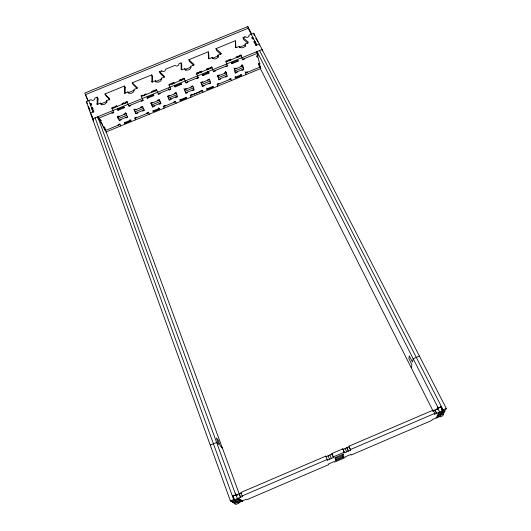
<?xml version="1.0" encoding="UTF-8"?>
<svg xmlns="http://www.w3.org/2000/svg" width="531" height="531" viewBox="0 0 531 531"><rect width="100%" height="100%" fill="white"/><g stroke="black" fill="none" stroke-linecap="round" stroke-linejoin="round"><path stroke-width="0.8" d="M152.384 82.232L152.483 76.676L151.773 74.858L132.299 82.809L133.029 84.402A0.903 0.723 -22.8 0 0 133.142 84.575L137.117 88.471M151.952 82.026L151.813 75.01M124.593 93.204L124.539 86.148M125.097 93.383L125.289 87.728M97.166 104.408L97.2 97.365A0.903 0.717 -25.5 0 0 97.16 97.153L95.388 97.877A0.909 0.723 -25.6 0 0 94.757 98.66A1.825 1.447 -25.8 0 1 93.502 100.213A1.825 1.447 -25.8 0 1 91.578 99.954A0.916 0.723 -26 0 0 90.615 99.828L86.314 101.594L230.414 500.979L231.436 501.636L234.682 500.242M97.737 104.561L98.043 98.912A0.903 0.717 -25.5 0 0 98.003 98.706M411.213 367.691L411.897 364.531L408.877 358.704L409.315 355.856L412.454 362.016L413.204 358.75L419.424 356.102M432.752 411.107L437.916 408.697L437.63 409.374M344.188 452.2L343.019 449.545L346.916 447.679L348.402 451.184L350.546 450.268L349.006 446.186L433.137 410.151L434.776 413.403L434.385 414.339L442.754 410.563L440.557 406.255M436.681 409.255L436.88 408.784M438.121 408.213L441.427 406.6L438.121 408.213L437.571 407.138L437.371 407.622L439.555 411.93L439.057 413.065M437.026 417.645L437.292 417.054M437.823 415.853L438.46 414.419M247.891 43.203L243.55 39.493A0.923 0.73 -14.4 0 1 243.424 39.321L243.052 37.595L244.804 36.878A0.903 0.717 -14.3 0 1 245.807 36.984A1.805 1.434 -14.1 0 0 247.811 37.203A1.805 1.434 -14.1 0 0 248.939 35.703A0.903 0.717 -13.9 0 1 249.51 34.953L253.758 33.227L446.292 408.465L443.08 409.839L439.814 416.988L442.887 415.667L443.724 413.901L443.007 412.507M446.292 408.465L445.648 409.826L442.462 411.193L441.367 409.049M235.864 494.852L232.425 496.127L235.864 494.852L235.445 493.704L237.463 498.536L238.293 499.113M346.916 447.679L348.382 451.005L344.48 452.87L342.913 448.795L331.908 453.514L333.514 457.569L327.435 460.171L325.808 456.122L240.868 492.509L242.136 495.954L242.8 496.445L240.463 497.248L106.213 131.9L103.485 126.345L104.268 127.725M236.209 495.098L239.202 493.817L240.636 497.374M325.808 456.122L326.007 456.833L329.884 454.974L331.364 458.485M239.375 493.943L241.532 493.02M331.908 453.514L332.074 454.231L329.884 454.974M346.935 447.865L349.079 446.949M230.414 500.979L233.68 499.578L238.97 503.109L235.837 504.45L234.51 503.6L233.965 502.107M242.136 495.954L327.242 459.481L327.435 460.171M333.355 456.866L344.38 452.14M350.546 450.268L350.48 449.525L434.776 413.403M240.463 497.248L234.211 499.93L232.545 495.35M237.954 498.874L239.368 498.649L235.06 500.494M439.263 412.594L437.995 413.516L442.23 411.704M231.841 500.733L232.392 502.246L235.611 500.866M441.892 412.448L445.051 411.094L444.354 412.567L441.221 413.908M236.069 501.171L240.676 499.571L239.607 500.023M441.606 413.065L437.205 415.322L438.254 414.877M236.693 501.589L233.501 502.957L232.392 502.246M239.992 500.295L241.379 500.069L237.138 501.888M438.022 415.401L436.781 416.304L440.942 414.519M234.51 503.6L237.676 502.24M440.611 415.235L443.724 413.901M238.034 502.485L242.567 500.906L241.512 501.357M440.391 415.727L436.057 417.943L437.093 417.499M238.479 502.777L246.464 499.173L247.081 499.631L328.689 464.638L328.51 463.994L334.397 461.472L334.55 462.123L345.123 457.589L345.037 456.912L350.918 454.39L350.978 455.08L431.842 420.406L432.207 419.536L440.119 416.324M210.263 445.137L216.595 442.442L218.726 444.507L216.336 437.962L218.115 439.894L220.358 446.113L222.396 448.131M90.841 103.399L89.998 103.744L90.861 105.277L91.704 104.932L90.841 103.399L91.339 104.766L90.496 105.111M252.198 38.743L251.966 37.588L252.796 37.25L253.141 38.982M253.46 38.544L252.623 38.882L251.966 37.588M125.296 87.781L124.5 85.989L104.979 93.96A0.909 0.723 -24.8 0 0 105.092 94.14L109.539 98.647A0.916 0.73 -24.9 0 1 108.955 99.675L106.412 100.717A3.199 2.555 -25.3 0 1 104.348 104.328A3.199 2.555 -25.3 0 1 100.492 103.133L97.95 104.176A0.916 0.73 -25.7 0 1 96.848 103.83M132.299 82.809A0.909 0.723 -22.8 0 0 132.411 82.982L136.965 87.442A0.909 0.73 -22.8 0 1 136.394 88.465L133.865 89.5A3.193 2.555 -23.2 0 1 131.854 93.084A3.193 2.555 -23.2 0 1 127.951 91.916L125.422 92.952A0.916 0.73 -23.6 0 1 124.307 92.613M181.741 69.448L181.735 64.736L181.111 62.877L179.352 63.601A0.903 0.723 -19.2 0 0 178.755 64.364A1.812 1.44 -19.4 0 1 177.566 65.89A1.812 1.44 -19.4 0 1 175.602 65.652A0.903 0.723 -19.6 0 0 174.619 65.532L166.064 69.023A0.903 0.723 -20.2 0 0 165.46 69.787A1.812 1.447 -20.4 0 1 164.265 71.32A1.812 1.447 -20.4 0 1 162.3 71.081A0.909 0.723 -20.6 0 0 161.324 70.962L159.559 71.678A0.923 0.737 -20.7 0 0 159.672 71.858L164.331 76.265A0.903 0.723 -20.6 0 1 163.78 77.274L161.245 78.309A3.186 2.555 -21 0 1 159.293 81.874A3.186 2.555 -21 0 1 155.351 80.719L152.822 81.754A0.909 0.73 -21.5 0 1 151.7 81.422M208.882 58.357L208.789 53.684L208.252 51.799L188.877 59.711A0.903 0.723 -18.4 0 0 188.996 59.884L193.769 64.238A0.909 0.73 -18.3 0 1 193.231 65.247L190.709 66.275A3.179 2.549 -18.7 0 1 188.817 69.807A3.179 2.549 -18.7 0 1 184.828 68.678L182.306 69.707A0.909 0.73 -19.2 0 1 181.171 69.382L181.164 63.083A0.896 0.717 -19.1 0 0 181.111 62.877M235.724 42.467L235.326 40.748L215.998 48.64A0.903 0.717 -16.4 0 0 216.117 48.812L220.989 53.113A0.909 0.723 -16.2 0 1 220.471 54.116L217.956 55.138A3.179 2.542 -16.6 0 1 216.117 58.649A3.179 2.542 -16.6 0 1 212.088 57.534L209.572 58.563A0.909 0.723 -17 0 1 208.424 58.244L208.298 51.952M243.052 37.595A0.923 0.73 -14.4 0 0 243.178 37.761L248.15 42.015A0.903 0.717 -14.2 0 1 247.645 43.004L245.136 44.033A3.179 2.529 -14.6 0 1 243.351 47.518A3.179 2.529 -14.6 0 1 239.289 46.423L236.78 47.451A0.909 0.723 -15 0 1 235.618 47.14L235.372 40.894M100.492 103.133L100.91 103.903L106.824 101.487L106.412 100.717M127.951 91.916L128.329 92.699L134.23 90.29M161.245 78.309L161.57 79.119L155.683 81.522L155.351 80.719M184.828 68.678L185.113 69.495L190.981 67.098M217.956 55.138L218.188 55.981L212.327 58.377L212.088 57.534M239.594 47.478A3.173 2.529 -14.5 0 1 239.481 47.279L245.322 44.889L245.136 44.033M93.244 109.16L92.381 107.634L91.531 107.979L91.969 108.742M254.349 43.31L254.004 41.591L254.84 41.245L255.258 42.726M92.036 109.359L92.885 109.014L92.381 107.634M255.504 42.553L254.668 42.892L254.004 41.591M255.504 45.235L255.278 44.086L256.115 43.748L256.453 45.467M113.926 108.158L113.395 107.136L111.689 107.833L113.813 112.645L112.114 113.335L111.849 112.831M117.039 106.884L116.515 105.861L114.809 106.552L115.074 107.249M122.449 104.229L122.183 103.538L123.882 102.841L124.393 103.877M125.568 102.954L125.296 102.264L126.995 101.567L127.5 102.602M141.273 100.79L141.511 101.308L143.204 100.611L141.153 95.779L142.852 95.089L143.124 95.772M144.545 95.195L144.266 94.511L145.959 93.814L146.237 94.498M153.758 91.863L153.313 90.808L151.614 91.505L151.899 92.188M155.006 90.914L154.727 90.23L156.419 89.54L158.437 94.379L160.13 93.688L159.911 93.164M172.356 84.256L171.944 83.188L173.637 82.491L173.936 83.175M181.27 80.174L180.971 79.497L179.279 80.188L179.578 80.865M182.764 79.995L182.379 78.92L184.071 78.23L186.023 83.082L187.715 82.391L187.523 81.86M196.822 74.247L196.463 73.159L198.156 72.468L198.461 73.139M199.908 72.986L199.563 71.891L201.249 71.2L201.561 71.871M207.209 69.999L206.878 68.897L208.564 68.207L208.875 68.877M215.075 70.59L215.234 71.134L213.548 71.824L211.657 66.946L209.971 67.636L210.283 68.307M229.08 61.052L228.795 59.937L230.481 59.246L230.799 59.91M238.1 56.923L237.775 56.259L236.096 56.95L236.414 57.613M239.441 56.817L239.176 55.689L240.862 54.998L242.687 59.903L244.366 59.213L244.24 58.656M111.955 108.53L127.267 102.264M141.432 96.469L156.705 90.224M169.137 85.133L184.37 78.9M196.775 73.836L211.975 67.616M226.027 61.868L241.187 55.669M123.637 107.083L117.968 109.399A0.69 0.425 -19.2 0 0 117.53 110.043A0.69 0.425 -19.2 0 0 118.36 110.163L124.022 107.846A0.69 0.425 -19.6 0 0 124.466 107.202A0.69 0.425 -19.6 0 0 123.637 107.083L124.022 107.846L123.623 106.811M147.426 97.346L153.087 95.029A0.684 0.425 -21.7 0 1 153.89 95.162A0.684 0.425 -21.7 0 1 153.419 95.819L147.771 98.129A0.69 0.425 -21.3 0 1 146.968 97.996A0.69 0.425 -21.3 0 1 147.426 97.346L147.771 98.129L147.213 96.755M175.117 86.015L180.759 83.706A0.684 0.425 -23.7 0 1 181.536 83.845A0.684 0.425 -23.7 0 1 181.051 84.509L175.416 86.812A0.684 0.425 -23.3 0 1 174.633 86.672A0.684 0.425 -23.3 0 1 175.117 86.009L175.416 86.812L174.832 85.458M202.742 74.712L208.371 72.408A0.684 0.425 -25.7 0 1 209.128 72.561A0.684 0.425 -25.7 0 1 208.617 73.232L202.995 75.528A0.684 0.425 -25.3 0 1 202.238 75.382A0.684 0.425 -25.3 0 1 202.742 74.712L202.51 74.207M237.596 60.448L231.981 62.751A0.684 0.425 -27.4 0 0 231.456 63.428A0.684 0.425 -27.4 0 0 232.186 63.587L237.795 61.284A0.69 0.425 -27.8 0 0 238.326 60.614A0.69 0.425 -27.8 0 0 237.596 60.454L237.795 61.284L237.549 60.793M97.883 118.539L113.541 112.134M128.834 105.875L142.972 100.094M158.218 93.854L170.624 88.77M185.837 82.551L198.216 77.48M213.389 71.273L227.421 65.532M242.554 59.339L257.84 53.08M168.559 88.637L169.143 89.991L170.829 89.301L168.845 84.456L170.537 83.765L170.829 84.442M235.691 494.726L97.671 116.78L99.742 120.444L100.591 120.099L101.149 121.088L100.638 119.701M438.221 407.974L257.057 51.573L257.874 55.715L257.037 56.054L257.263 57.175L256.599 55.861M160.116 101.554L151.773 104.972L150.943 102.941L152.563 102.257L152.782 102.768M117.563 117.185L125.96 113.747M134.35 110.309L142.726 106.877M151.103 103.445L159.473 100.02M167.842 96.596L176.199 93.171M184.549 89.752L192.892 86.334M201.236 82.922L209.566 79.511M217.896 76.099L226.213 72.687M242.84 65.884L234.529 69.282L233.892 67.968M126.703 115.24L118.34 118.665L117.557 116.608L118.247 117.922M135.066 111.815L143.423 108.39M168.453 98.142L176.783 94.724M185.113 91.319L193.43 87.907M210.05 81.104L201.74 84.502L200.837 82.504M226.644 74.307L218.347 77.705L217.418 75.714M234.934 70.908L243.218 67.517M119.11 120.139L127.453 116.72M135.783 113.309L144.113 109.897M152.437 106.485L160.754 103.08M169.064 99.675L177.367 96.27M185.671 92.872L193.961 89.474M202.251 86.082L210.528 82.69M218.805 79.298L227.069 75.913M235.333 72.528L243.59 69.143M150.884 102.948L152.662 106.996L154.322 106.313L154.103 105.808M170.73 98.998L170.929 99.509L169.27 100.193L167.637 96.084L169.309 95.401L169.515 95.919M234.835 71.758L235.472 73.072L237.118 72.395L236.985 71.858M103.074 127.706L104.534 127.101L105.072 128.064L104.242 128.409M260.057 63.381L258.617 63.972L258.836 65.061L259.659 64.722L259.002 63.421M104.965 130.659L120.039 124.48M124.725 122.555L130.241 120.298A0.67 0.405 -19.9 0 1 131.038 120.404A0.67 0.405 -19.9 0 1 130.599 121.022L125.097 123.278A0.67 0.405 -19.5 0 1 124.294 123.172A0.67 0.405 -19.5 0 1 124.725 122.555L125.097 123.285M134.927 118.38L148.693 112.738M153.366 110.82L158.862 108.563A0.67 0.405 -21.8 0 1 159.639 108.682A0.67 0.405 -21.8 0 1 159.181 109.306L153.691 111.563A0.67 0.405 -21.4 0 1 152.908 111.444A0.67 0.405 -21.4 0 1 153.366 110.82L153.691 111.563M163.535 106.651L175.622 101.7M180.288 99.788L185.77 97.538A0.664 0.405 -23.7 0 1 186.527 97.664A0.664 0.405 -23.7 0 1 186.049 98.301L180.573 100.545A0.664 0.405 -23.3 0 1 179.81 100.419A0.664 0.405 -23.3 0 1 180.288 99.788L180.573 100.545L180.135 99.543M190.437 95.626L202.49 90.688M212.612 86.533L207.143 88.783A0.664 0.405 -25.1 0 0 206.645 89.414A0.664 0.405 -25.1 0 0 207.382 89.547L212.845 87.31A0.664 0.405 -25.5 0 0 213.349 86.666A0.664 0.405 -25.5 0 0 212.612 86.533L212.851 87.31L212.546 86.653M217.265 84.628L230.932 79.033M241.034 74.884L235.572 77.128A0.67 0.398 -27 0 0 235.054 77.772A0.67 0.398 -27 0 0 235.771 77.911L241.22 75.681A0.67 0.398 -27.4 0 0 241.738 75.03A0.67 0.398 -27.4 0 0 241.034 74.884L241.22 75.681L240.742 74.698M260.555 66.886L245.674 72.986L245.03 71.685M105.769 132.08L260.874 68.492M251.581 33.898L247.824 26.55L84.708 93.078L87.827 99.994M247.824 26.55L248.176 28.262L85.571 94.598L87.821 100.824M233.375 495.921L233.023 495.675L234.403 499.485M239.275 499.797L240.317 500.521M241.193 501.131L241.625 501.43M236.627 494.56L236.972 494.812M237.284 495.038L237.622 495.277M257.807 42.155L257.8 41.823M220.83 54.262L216.582 50.505A0.903 0.717 -16.4 0 1 216.456 50.332L215.998 48.64M193.709 65.346L189.547 61.543A0.903 0.717 -18.4 0 1 189.428 61.37L188.877 59.711M89.573 110.136L89.925 110.806M164.378 77.334L160.316 73.484A0.923 0.737 -20.7 0 1 160.196 73.305L159.559 71.678M109.791 99.636L105.908 95.699A0.909 0.723 -24.8 0 1 105.802 95.52L104.979 93.96M88.431 106.791L89.467 109.89M92.912 118.984L93.204 119.482M93.708 120.876L92.547 118.871L262.102 49.496L262.394 51.022M91.611 115.081L90.449 113.057L93.848 111.669L93.343 110.282L92.494 110.627L93.356 112.147M91.823 115.964L92.115 116.468M88.392 106.917L88.83 107.68M86.314 101.594L87.456 103.591M100.047 120.252L99.257 118.851L103.95 128.137L103.445 126.75L103.718 127.234M101.667 123.119L102.822 125.17M104.899 129.093L104.634 128.615L105.138 129.989M92.374 109.651L91.969 108.749M97.16 97.153L98.043 98.912M118.386 125.157L118.128 124.679L119.787 123.995L120.796 125.92M108.955 99.675L109.154 100.067M119.249 116.501L118.99 116.01L117.305 116.694L119.369 120.637L121.035 119.953L120.783 119.462M256.606 39.858L256.214 39.095M248.176 28.262L256.785 45.062M259.579 50.538L443.08 409.839M254.654 41.425L255.013 42.122M252.338 37.389L253.061 38.816M254.449 41.544L255.238 43.084M255.278 44.086L255.942 45.394L259.294 44.027L259.513 45.175M257.21 54.401L257.874 55.715M434.975 409.952L436.608 413.191M434.876 410.191L436.509 413.423M259.44 63.634L259.772 64.291L257.648 55.609M260.117 67.059L259.354 65.213M258.179 63.76L258.836 65.061M433.316 411.525L260.436 68.672L259.659 64.722M124.281 114.444L124.028 113.939L125.714 113.256L127.699 117.225L126.033 117.902L125.787 117.411M122.183 103.538L122.694 104.567M130.241 120.298L130.606 121.028L130.009 119.495M88.518 106.957L89.938 110.8M239.176 55.689L239.508 56.352M241.924 64.895L242.574 66.202M125.296 102.264L125.807 103.299M257.562 41.192L255.962 38.152L256.008 38.531M128.077 104.328L129.086 106.392L130.779 105.696L130.533 105.184M135.637 119.833L134.688 117.889L136.341 117.212L136.573 117.696M231.742 62.253L232.186 63.581L231.543 62.253M231.708 62.585L231.947 63.083M228.795 59.937L229.12 60.6M235.333 76.63L235.771 77.918L235.14 76.61M227.713 61.171L227.394 60.507L225.708 61.198L227.567 66.09L225.887 66.773L225.741 66.222M225.39 71.665L226.014 72.986M136.029 109.632L135.79 109.127L134.111 109.817L136.029 113.813L137.695 113.13L137.456 112.632M141.054 107.574L140.821 107.07L142.5 106.379L144.346 110.402L142.686 111.085L142.454 110.587M206.878 68.897L207.19 69.568M208.059 71.738L208.617 73.225L207.92 71.725M202.537 74.526L202.762 75.024M199.563 71.891L199.868 72.561M206.917 88.279L207.382 89.553M136.394 88.465L136.573 88.863M147.041 113.408L146.815 112.917L148.468 112.24L149.357 114.211M196.463 73.159L198.395 78.03L196.709 78.721L196.53 78.176M137.058 87.642L137.237 88.04M141.153 95.779L141.624 96.828M349.006 446.186L350.48 449.525M144.266 94.511L144.731 95.553M182.379 78.92L182.677 79.597M345.137 448.436L346.63 451.947M183.938 88.637L184.522 89.978M180.825 83.998L181.051 84.509L180.759 83.706M185.611 97.299L186.049 98.301L185.77 97.538M185.83 97.797L186.049 98.301M332.074 454.231L333.514 457.569M171.944 83.188L172.236 83.865M175.92 92.713L176.498 94.053M328.105 455.737L329.585 459.249M153.081 95.029L153.419 95.812L153.207 95.308M158.869 108.57L159.181 109.313L158.557 107.8M170.358 98.169L170.929 99.509M157.807 100.711L157.588 100.2L159.267 99.516L160.973 103.591L159.307 104.275L159.094 103.764M154.727 90.23L155.165 91.286M156.419 89.54L156.857 90.595M164.159 108.145L163.329 106.147L164.982 105.477L165.187 105.974M153.313 90.808L153.592 91.491M152.112 105.642L152.662 106.996M153.16 110.315L153.486 111.052M133.991 109.087L134.529 110.448M168.938 89.467L169.143 89.991M173.976 102.377L173.776 101.872L175.429 101.195L176.206 103.206M161.324 70.962L161.484 71.366M126.995 101.567L128.084 104.335M123.882 102.841L124.148 103.532M125.648 112.506L126.179 113.873M174.526 93.868L174.327 93.343L176.007 92.659L177.566 96.795L175.907 97.472L175.715 96.961M124.705 122.256L124.904 122.767M117.829 108.782L118.36 110.163L117.769 108.882M116.515 105.861L116.78 106.552M113.395 107.136L113.654 107.826M173.637 82.491L174.042 83.566M104.653 128.422L105.41 130.473M100.857 122.422L101.116 123.112M98.978 118.36L99.742 120.444M88.836 100.551L93.005 112.021M95.109 117.829L233.68 499.578M91.319 114.57L93.151 119.648M180.971 79.497L181.356 80.573M186.222 89.075L186.036 88.551L184.363 89.235L185.857 93.396L187.516 92.719L187.33 92.202M181.171 69.382L181.317 69.793M190.968 97.153L190.257 95.122L191.903 94.445L192.076 94.956L200.844 91.359L200.678 90.841L202.318 90.17L202.988 92.228M184.071 78.23L184.456 79.305M191.226 87.024L191.047 86.5L192.72 85.816L194.14 90.004L192.487 90.682L192.308 90.164M193.224 65.24L193.364 65.658M193.835 64.443L194.034 65.067M198.156 72.468L198.508 73.557M202.902 82.245L202.736 81.714L201.063 82.398L202.417 86.613L204.077 85.929L203.911 85.411M201.249 71.2L201.594 72.296M202.742 74.712L202.995 75.528M207.906 80.194L207.74 79.663L209.406 78.98L210.688 83.221L209.035 83.898L208.875 83.374M208.564 68.207L208.895 69.309M208.424 58.244L208.55 58.669M217.717 86.188L217.113 84.104L218.759 83.433L218.905 83.951M211.657 66.946L211.982 68.048M219.562 75.422L219.409 74.884L217.743 75.568L218.958 79.836L220.611 79.159L220.458 78.628M224.553 73.378L224.407 72.84L226.073 72.156L227.215 76.451L225.562 77.128L225.423 76.597M225.509 71.605L225.894 73.039M221.049 53.326L221.161 53.75M229.292 79.696L229.153 79.172L230.793 78.502L231.337 80.599M230.481 59.246L230.759 60.368M235.472 73.072L234.397 68.751L236.063 68.068L236.195 68.612M235.618 47.14L235.718 47.564M237.775 56.259L238.041 57.388M235.479 41.378L235.963 47.299M241.18 66.567L241.054 66.023L242.713 65.34L243.716 69.687L242.07 70.364L241.944 69.826M242.083 64.822L242.415 66.275M240.862 54.998L241.12 56.127M246.032 74.579L245.548 72.455L247.187 71.778L247.307 72.316M239.289 46.423L239.481 47.279M244.804 36.878L244.897 37.309M256.719 51.938L256.831 52.509M253.758 33.227L254.203 35.491M342.913 448.795L343.019 449.545M106.824 101.487A3.199 2.562 -25.3 0 1 106.957 102.191M101.64 104.879A3.199 2.562 -25.3 0 1 100.897 103.903M128.548 93.111A3.193 2.555 -23.2 0 1 128.329 92.699M161.57 79.119A3.179 2.549 -21.1 0 1 161.703 79.564M156.068 82.126A3.179 2.549 -21.1 0 1 155.915 81.933M181.688 64.53A0.896 0.717 -19.1 0 1 181.735 64.736M185.916 70.431A3.173 2.542 -18.7 0 1 185.511 70.092M185.352 69.9A3.173 2.542 -18.7 0 1 185.113 69.495M218.188 55.981A3.153 2.522 -16.6 0 1 218.374 56.664L218.38 56.917A3.153 2.522 -16.6 0 1 218.36 57.169M212.466 58.569A3.153 2.522 -16.6 0 1 212.36 58.364M245.322 44.889A3.173 2.529 -14.5 0 1 245.475 46.336M343.391 454.065L334.849 457.729L334.922 458.074L335.99 457.616L335.068 458.731L343.544 455.1L343.491 454.748L342.382 454.881L343.391 454.065M343.703 456.202L335.3 459.806L335.373 460.138L336.422 459.693L335.492 460.696L343.836 457.118L343.789 456.779L342.707 456.999L343.703 456.202"/></g></svg>
